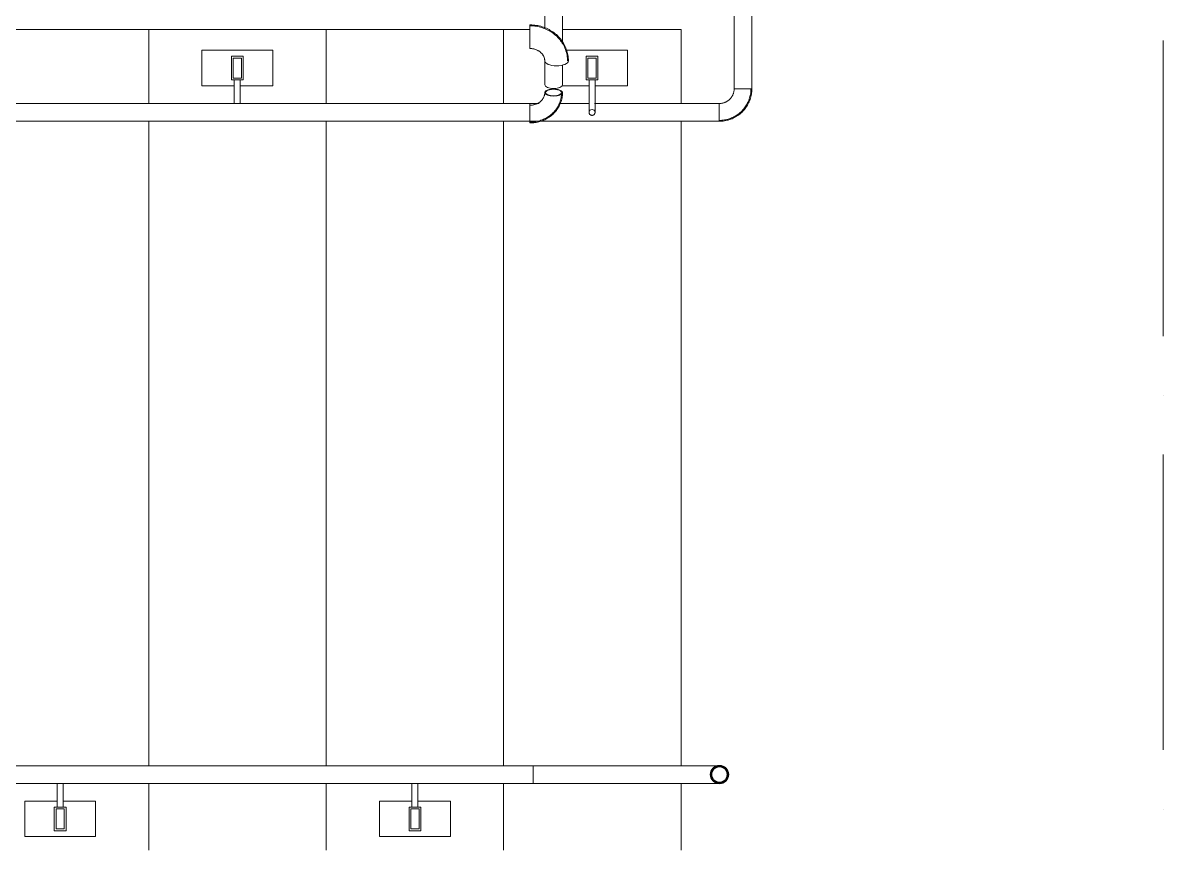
# Model space of a CAD drawing. Header units: millimetres. Extents: x -213536 to 1564669, y -45299 to 942238.
# Drawn here: x -193146 to -191217, y 121695 to 123094 of the extents above; entities that cross this region are included whole.
import ezdxf

# ---------------------------------------------------------------- set-up
doc = ezdxf.new("R2010")
doc.units = ezdxf.units.MM
doc.linetypes.add('50_200_ШТРИХ_1Т_ш5_п1_п1_', pattern=[700, 500, -100, 0, -100])
for name, color, linetype, lineweight in [('0-1', 7, 'Continuous', 5), ('0-2', 7, 'Continuous', 9), ('Контуры', 7, 'Continuous', 9), ('Линии подступенков', 7, 'Continuous', 9), ('Линии свеса', 7, 'Continuous', 9), ('Ограждение', 7, 'Continuous', 9), ('Ограждение-3', 7, 'Continuous', 35), ('Оси-2', 7, '50_200_ШТРИХ_1Т_ш5_п1_п1_', 9)]:
    doc.layers.add(name, color=color, linetype=linetype, lineweight=lineweight)
doc.layers.add('Ограждение-2', color=9, linetype='Continuous', lineweight=9, true_color=0x808080)
doc.layers.get('0-2').off()

# ---------------------------------------------------------------- blocks, each defined once
blk = doc.blocks.new('О_Кронштейн_Форма Г_Круг_ГОСТ 25903 - О_Кронштейн_Форма Г_Круг_ГОСТ 2590-2006 2-35155320-АИ2_02_План отделки стен 2-го этажа _Часть 2_')
at = {"layer": 'Ограждение'}
for p, q in [((17829.1, 15015), (17829.1, 14985)), ((17839.1, 14985), (17839.1, 15015))]:
    blk.add_line(p, q, dxfattribs=at)
at = {"layer": 'Ограждение', "flags": 128}
for points in [[(17829.1, 14975), (17829.1, 14975.9), (17829.1, 14976.9), (17829.1, 14977.8), (17829.1, 14978.8), (17829.1, 14979.8), (17829.1, 14980.8), (17829.1, 14981.7), (17829.1, 14982.7), (17829.1, 14983.7), (17829.1, 14984.7), (17829.1, 14985)], [(17839.1, 14985), (17839.1, 14984), (17839.1, 14983), (17839.1, 14982), (17839.1, 14981), (17839.1, 14980), (17839.1, 14979.1), (17839.1, 14978.1), (17839.1, 14977.1), (17839.1, 14976.2), (17839.1, 14975.3)]]:
    blk.add_lwpolyline(points, dxfattribs=at)
blk = doc.blocks.new('О_Балясина_Труба_ГОСТ 86452 - О_Балясина_Трубa_ГОСТ 8645-68-35174070-АИ2_02_План отделки стен 2-го этажа _Часть 2_')
at = {"layer": 'Ограждение'}
for p, q in [((40, 10), (0, 10)), ((0, 10), (0, -10)), ((3, 7), (37, 7)), ((3, -7), (3, 7)), ((37, 7), (37, -7)), ((40, -10), (40, 10)), ((0, -10), (40, -10)), ((37, -7), (3, -7))]:
    blk.add_line(p, q, dxfattribs=at)
blk = doc.blocks.new('О_Полоса_Трапеция прямоугольная_Прокат_ГОСТ 1032 - Крепежная пластина-34861005-АИ2_02_План отделки стен 2-го этажа _Часть 2_')
at = {"layer": 'Ограждение'}
for p, q in [((0, 30), (0, -30)), ((0, 30), (120, 30)), ((120, -30), (120, 30)), ((0, -30), (55.2, -30)), ((64.7, -30), (120, -30))]:
    blk.add_line(p, q, dxfattribs=at)
blk = doc.blocks.new('О_Полоса_Трапеция прямоугольная_Прокат_ГОСТ 1032 - Крепежная пластина-V267-АИ2_02_План отделки стен 2-го этажа _Часть 2_')
at = {"layer": 'Ограждение'}
for p, q in [((0, 30), (0, -30)), ((0, 30), (103.4, 30)), ((0, -30), (54.5, -30)), ((64.7, -30), (110.7, -30))]:
    blk.add_line(p, q, dxfattribs=at)
blk = doc.blocks.new('О_Кронштейн_Форма Г_Круг_ГОСТ 25903 - О_Кронштейн_Форма Г_Круг_ГОСТ 2590-2006 2-V268-АИ2_02_План отделки стен 2-го этажа _Часть 2_')
at = {"layer": 'Ограждение'}
for p, q in [((18429.1, 15015), (18429.1, 14985)), ((18439.1, 14985), (18439.1, 15015))]:
    blk.add_line(p, q, dxfattribs=at)
at = {"layer": 'Ограждение', "flags": 128}
for points in [[(18429.1, 14960), (18429.1, 14960), (18429.1, 14960.1), (18429.1, 14960.2), (18429.1, 14960.3), (18429.1, 14960.5), (18429.1, 14960.7), (18429.1, 14961), (18429.1, 14961.3), (18429.1, 14961.6), (18429.1, 14962), (18429.1, 14962.4), (18429.1, 14962.8), (18429.1, 14963.3), (18429.1, 14963.8), (18429.1, 14964.4), (18429.1, 14964.9), (18429.1, 14965.6), (18429.1, 14966.2), (18429.1, 14966.9), (18429.1, 14967.6), (18429.1, 14968.3), (18429.1, 14969.1), (18429.1, 14969.9), (18429.1, 14970.7), (18429.1, 14971.5), (18429.1, 14972.3), (18429.1, 14973.2), (18429.1, 14974.1), (18429.1, 14975), (18429.1, 14975.9), (18429.1, 14976.9), (18429.1, 14977.8), (18429.1, 14978.8), (18429.1, 14979.8), (18429.1, 14980.8), (18429.1, 14981.7), (18429.1, 14982.7), (18429.1, 14983.7), (18429.1, 14984.7), (18429.1, 14985)], [(18439.1, 14985), (18439.1, 14984), (18439.1, 14983), (18439.1, 14982), (18439.1, 14981), (18439.1, 14980), (18439.1, 14979.1), (18439.1, 14978.1), (18439.1, 14977.1), (18439.1, 14976.2), (18439.1, 14975.3), (18439.1, 14974.4), (18439.1, 14973.5), (18439.1, 14972.6), (18439.1, 14971.7), (18439.1, 14970.9), (18439.1, 14970.1), (18439.1, 14969.3), (18439.1, 14968.5), (18439.1, 14967.8), (18439.1, 14967.1), (18439.1, 14966.4), (18439.1, 14965.7), (18439.1, 14965.1), (18439.1, 14964.5), (18439.1, 14964), (18439.1, 14963.4), (18439.1, 14963), (18439.1, 14962.5), (18439.1, 14962.1), (18439.1, 14961.7), (18439.1, 14961.4), (18439.1, 14961), (18439.1, 14960.8), (18439.1, 14960.6), (18439.1, 14960.4), (18439.1, 14960.2), (18439.1, 14960.1), (18439.1, 14960), (18439.1, 14960)], [(18434.1, 14955), (18433.9, 14955), (18433.7, 14955), (18433.5, 14955), (18433.3, 14955.1), (18433.1, 14955.1), (18432.9, 14955.1), (18432.7, 14955.2), (18432.5, 14955.3), (18432.4, 14955.3), (18432.2, 14955.4), (18432, 14955.5), (18431.8, 14955.6), (18431.6, 14955.7), (18431.5, 14955.8), (18431.3, 14955.9), (18431.1, 14956), (18431, 14956.1), (18430.8, 14956.2), (18430.7, 14956.4), (18430.5, 14956.5), (18430.4, 14956.7), (18430.3, 14956.8), (18430.1, 14957), (18430, 14957.1), (18429.9, 14957.3), (18429.8, 14957.5), (18429.7, 14957.6), (18429.6, 14957.8), (18429.5, 14958), (18429.5, 14958.2), (18429.4, 14958.4), (18429.3, 14958.6), (18429.3, 14958.8), (18429.2, 14959), (18429.2, 14959.2), (18429.2, 14959.3), (18429.1, 14959.5), (18429.1, 14959.7), (18429.1, 14959.9), (18429.1, 14960)], [(18439.1, 14960), (18439.1, 14959.8), (18439.1, 14959.6), (18439.1, 14959.4), (18439, 14959.2), (18439, 14959), (18439, 14958.8), (18438.9, 14958.6), (18438.9, 14958.4), (18438.8, 14958.2), (18438.7, 14958.1), (18438.6, 14957.9), (18438.5, 14957.7), (18438.5, 14957.5), (18438.3, 14957.3), (18438.2, 14957.2), (18438.1, 14957), (18438, 14956.9), (18437.9, 14956.7), (18437.7, 14956.6), (18437.6, 14956.4), (18437.5, 14956.3), (18437.3, 14956.1), (18437.1, 14956), (18437, 14955.9), (18436.8, 14955.8), (18436.6, 14955.7), (18436.5, 14955.6), (18436.3, 14955.5), (18436.1, 14955.4), (18435.9, 14955.3), (18435.7, 14955.3), (18435.5, 14955.2), (18435.4, 14955.2), (18435.2, 14955.1), (18435, 14955.1), (18434.8, 14955), (18434.6, 14955), (18434.4, 14955), (18434.2, 14955), (18434.1, 14955)]]:
    blk.add_lwpolyline(points, dxfattribs=at)
at = {"layer": 'Ограждение'}
for start, end in [(90, 270), (270, 90)]:
    blk.add_arc((18434.1, 14960), 5, start, end, dxfattribs=at)
blk = doc.blocks.new('О_Элемент поручня_с загибами_Труба_ГОСТ 87321 - О_Элемент поручня_с загибами_Труба_ГОСТ 8732-78 2-35172045-АИ2_02_План отделки стен 2-го этажа _Часть 2_')
at = {"layer": 'Ограждение'}
for p, q in [((45, 30), (-1245, 30)), ((-1245, 30), (-1245, 0)), ((45, 0), (45, 30)), ((-1245, 0), (45, 0))]:
    blk.add_line(p, q, dxfattribs=at)
blk = doc.blocks.new('О_Элемент поручня_Маршевый_Труба_ГОСТ 87323 - О_Элемент поручня_Труба_ГОСТ 8732-78-35150379-АИ2_02_План отделки стен 2-го этажа _Часть 2_')
at = {"layer": 'Ограждение'}
for p, q in [((-6.2, 0), (-39.4, 0)), ((-48.7, -30), (-6.2, -30))]:
    blk.add_line(p, q, dxfattribs=at)
for start_param, end_param in [(4.712389, 6.283185), (3.141593, 4.712389)]:
    blk.add_ellipse((-6.2, -15), major_axis=(0, 15), ratio=0.414693, start_param=start_param, end_param=end_param, dxfattribs=at)
blk = doc.blocks.new('О_Элемент поручня_Загиб_Труба_ГОСТ 8732-78 - О_Элемент поручня_Загиб_Труба_ГОСТ 8732-78-35149584-АИ2_02_План отделки стен 2-го этажа _Часть 2_')
at = {"layer": 'Ограждение'}
for p, q in [((18329.1, 15106.2), (18329.1, 15108)), ((18329.1, 15079.7), (18329.1, 15106.2)), ((18329.1, 15075.3), (18329.1, 15079.7)), ((18329.1, 15071.8), (18329.1, 15075.3)), ((18329.1, 15069.3), (18329.1, 15071.8)), ((18329.1, 15068.1), (18329.1, 15069.3))]:
    blk.add_line(p, q, dxfattribs=at)
at = {"layer": 'Ограждение', "flags": 128}
for points in [[(18394.1, 15047.1), (18394.1, 15049.6), (18393.9, 15052.1), (18393.6, 15054.6), (18393.2, 15057.1), (18392.7, 15059.6), (18392.1, 15062), (18391.4, 15064.4), (18390.6, 15066.8), (18389.7, 15069.2), (18388.7, 15071.5), (18387.6, 15073.7), (18386.4, 15075.9), (18385.1, 15078.1), (18383.7, 15080.2), (18382.2, 15082.2), (18380.7, 15084.2), (18379.1, 15086.1), (18377.3, 15088), (18375.6, 15089.8), (18373.7, 15091.5), (18371.8, 15093.1), (18369.8, 15094.6), (18367.8, 15096.1), (18365.7, 15097.5), (18363.5, 15098.8), (18361.3, 15100), (18359.1, 15101.2), (18356.8, 15102.3), (18354.5, 15103.2), (18352.1, 15104.1), (18349.7, 15104.9), (18347.3, 15105.6), (18344.8, 15106.2), (18342.4, 15106.8), (18339.9, 15107.2), (18337.4, 15107.6), (18334.8, 15107.8), (18332.3, 15108), (18329.8, 15108), (18329.1, 15108)], [(18392.6, 15047.1), (18392.6, 15049.5), (18392.4, 15052), (18392.1, 15054.4), (18391.8, 15056.8), (18391.3, 15059.3), (18390.7, 15061.6), (18390, 15064), (18389.2, 15066.3), (18388.3, 15068.6), (18387.3, 15070.8), (18386.3, 15073), (18385.1, 15075.2), (18383.8, 15077.3), (18382.5, 15079.3), (18381, 15081.3), (18379.5, 15083.3), (18377.9, 15085.1), (18376.3, 15086.9), (18374.5, 15088.7), (18372.7, 15090.3), (18370.8, 15091.9), (18368.9, 15093.4), (18366.9, 15094.9), (18364.9, 15096.2), (18362.8, 15097.5), (18360.6, 15098.7), (18358.4, 15099.8), (18356.2, 15100.9), (18353.9, 15101.8), (18351.6, 15102.7), (18349.2, 15103.5), (18346.9, 15104.2), (18344.5, 15104.8), (18342.1, 15105.3), (18339.6, 15105.7), (18337.2, 15106.1), (18334.7, 15106.3), (18332.3, 15106.5), (18329.8, 15106.5), (18329.1, 15106.5)], [(18329.1, 15068), (18330.2, 15068), (18331.3, 15068), (18332.3, 15067.9), (18333.4, 15067.7), (18334.4, 15067.6), (18335.5, 15067.3), (18336.5, 15067.1), (18337.5, 15066.8), (18338.5, 15066.5), (18339.5, 15066.1), (18340.4, 15065.8), (18341.3, 15065.3), (18342.2, 15064.9), (18343.1, 15064.4), (18344, 15063.9), (18344.8, 15063.4), (18345.6, 15062.8), (18346.3, 15062.2), (18347, 15061.6), (18347.7, 15061), (18348.4, 15060.4), (18349, 15059.7), (18349.6, 15059.1), (18350.1, 15058.4), (18350.6, 15057.7), (18351.1, 15057), (18351.6, 15056.3), (18352, 15055.5), (18352.3, 15054.8), (18352.7, 15054.1), (18353, 15053.3), (18353.2, 15052.6), (18353.5, 15051.8), (18353.6, 15051.1), (18353.8, 15050.3), (18353.9, 15049.6), (18354, 15048.8), (18354.1, 15048.1), (18354.1, 15047.3), (18354.1, 15047.1)]]:
    blk.add_lwpolyline(points, dxfattribs=at)
at = {"layer": 'Ограждение'}
blk.add_ellipse((18374.1, 15047.1), major_axis=(20, 0), ratio=0.414693, start_param=3.141593, end_param=6.283185, dxfattribs=at)
blk = doc.blocks.new('О_Элемент поручня_Загиб_Труба_ГОСТ 8732-78 - О_Элемент поручня_Загиб_Труба_ГОСТ 8732-78-V270-АИ2_02_План отделки стен 2-го этажа _Часть 2_')
at = {"layer": 'Ограждение'}
blk.add_line((18329.1, 14942.2), (18329.1, 14944.9), dxfattribs=at)
at = {"layer": 'Ограждение', "flags": 128}
for points in [[(18354.1, 14993.5), (18354.1, 14992.7), (18354, 14991.9), (18354, 14991.1), (18353.8, 14990.3), (18353.7, 14989.5), (18353.5, 14988.7), (18353.3, 14987.9), (18353, 14987.2), (18352.7, 14986.4), (18352.4, 14985.6), (18352, 14984.9), (18351.6, 14984.1), (18351.1, 14983.4), (18350.7, 14982.7), (18350.1, 14981.9), (18349.6, 14981.2), (18349, 14980.6), (18348.4, 14979.9), (18347.7, 14979.2), (18347, 14978.6), (18346.3, 14978), (18345.6, 14977.4), (18344.8, 14976.9), (18344, 14976.3), (18343.2, 14975.8), (18342.3, 14975.3), (18341.4, 14974.9), (18340.5, 14974.4), (18339.6, 14974.1), (18338.6, 14973.7), (18337.6, 14973.4), (18336.6, 14973.1), (18335.6, 14972.8), (18334.6, 14972.6), (18333.6, 14972.4), (18332.5, 14972.3), (18331.5, 14972.2), (18330.5, 14972.1), (18329.4, 14972.1), (18329.1, 14972.1)], [(18329.1, 14942.1), (18331.3, 14942.1), (18333.4, 14942.2), (18335.5, 14942.4), (18337.7, 14942.7), (18339.8, 14943.1), (18341.9, 14943.5), (18344, 14944), (18346, 14944.6), (18348.1, 14945.2), (18350.1, 14946), (18352.1, 14946.8), (18354, 14947.6), (18355.9, 14948.6), (18357.8, 14949.6), (18359.6, 14950.7), (18361.4, 14951.9), (18363.2, 14953.1), (18364.8, 14954.4), (18366.5, 14955.8), (18368.1, 14957.2), (18369.6, 14958.7), (18371, 14960.2), (18372.4, 14961.8), (18373.8, 14963.5), (18375, 14965.2), (18376.2, 14966.9), (18377.3, 14968.7), (18378.4, 14970.6), (18379.3, 14972.5), (18380.2, 14974.4), (18381, 14976.4), (18381.7, 14978.4), (18382.3, 14980.4), (18382.8, 14982.4), (18383.3, 14984.5), (18383.6, 14986.6), (18383.9, 14988.7), (18384, 14990.8), (18384.1, 14992.9), (18384.1, 14993.5)], [(18329.1, 14943.6), (18331.2, 14943.6), (18333.3, 14943.7), (18335.4, 14943.9), (18337.4, 14944.2), (18339.5, 14944.5), (18341.6, 14944.9), (18343.6, 14945.4), (18345.6, 14946), (18347.6, 14946.6), (18349.5, 14947.4), (18351.5, 14948.1), (18353.4, 14949), (18355.2, 14949.9), (18357, 14950.9), (18358.8, 14952), (18360.6, 14953.1), (18362.3, 14954.3), (18363.9, 14955.6), (18365.5, 14956.9), (18367, 14958.3), (18368.5, 14959.7), (18369.9, 14961.2), (18371.3, 14962.8), (18372.6, 14964.4), (18373.8, 14966), (18375, 14967.7), (18376, 14969.5), (18377, 14971.3), (18378, 14973.1), (18378.8, 14975), (18379.6, 14976.9), (18380.3, 14978.8), (18380.9, 14980.8), (18381.4, 14982.8), (18381.8, 14984.8), (18382.1, 14986.8), (18382.4, 14988.8), (18382.5, 14990.9), (18382.6, 14992.9), (18382.6, 14993.5)]]:
    blk.add_lwpolyline(points, dxfattribs=at)
at = {"layer": 'Ограждение'}
for major_axis, start_param, end_param in [((15, 0), 0, 3.141593), ((15, 0), 3.141593, 6.283185), ((13.5, 0), 0, 3.141593), ((13.5, 0), 3.141593, 6.283185)]:
    blk.add_ellipse((18369.1, 14993.5), major_axis=major_axis, ratio=0.414693, start_param=start_param, end_param=end_param, dxfattribs=at)
blk = doc.blocks.new('О_Элемент поручня_Площадочный_Двухуровневый_ГОСТ 87322 - О_Элемент поручня_Площадочный_Двухуровневый_ГОСТ 8732-78-35172055-АИ2_02_План отделки стен 2-го этажа _Часть 2_')
at = {"layer": 'Ограждение-2'}
h = blk.add_hatch(color=256, dxfattribs=at)
h.paths.add_polyline_path([(210, -25), (214.4, -35.6), (225, -40), (235.6, -35.6), (240, -25), (235.6, -14.4), (225, -10), (214.4, -14.4)], flags=0)
h.paths.add_polyline_path([(211.5, -25), (215.5, -15.5), (225, -11.5), (234.5, -15.5), (238.5, -25), (234.5, -34.5), (225, -38.5), (215.5, -34.5)], flags=0)
at = {"layer": 'Ограждение'}
for p, q in [((170, -10), (73, -10)), ((48.9, -40), (170, -40))]:
    blk.add_line(p, q, dxfattribs=at)
at = {"layer": 'Ограждение', "flags": 128}
for points in [[(170, -10), (172.2, -10), (174.4, -10), (176.6, -10), (178.8, -10), (180.9, -10), (183.1, -10), (185.2, -10), (187.3, -10), (189.4, -10), (191.4, -10), (193.4, -10), (195.4, -10), (197.3, -10), (199.2, -10), (201.1, -10), (202.8, -10), (204.6, -10), (206.3, -10), (207.9, -10), (209.5, -10), (211, -10), (212.4, -10), (213.8, -10), (215.1, -10), (216.3, -10), (217.4, -10), (218.5, -10), (219.5, -10), (220.4, -10), (221.3, -10), (222, -10), (222.7, -10), (223.3, -10), (223.8, -10), (224.2, -10), (224.5, -10), (224.8, -10), (224.9, -10), (225, -10)], [(224.5, -11.5), (223.9, -11.5), (223.4, -11.6), (222.8, -11.7), (222.3, -11.8), (221.8, -11.9), (221.3, -12), (220.8, -12.2), (220.2, -12.4)], [(225.6, -10), (226.2, -10), (226.8, -10.1), (227.4, -10.2), (228, -10.3), (228.6, -10.4), (229.1, -10.6), (229.7, -10.8), (230.3, -11), (230.8, -11.2), (231.4, -11.4), (231.9, -11.7), (232.5, -12), (233, -12.3), (233.5, -12.6), (234, -13), (234.4, -13.3), (234.9, -13.7), (235.3, -14.1)], [(235.8, -14.5), (236.2, -15), (236.6, -15.4), (236.9, -15.9), (237.3, -16.4), (237.6, -16.9), (237.9, -17.4), (238.2, -17.9), (238.5, -18.5), (238.8, -19), (239, -19.6), (239.2, -20.1), (239.4, -20.7), (239.5, -21.3), (239.7, -21.9), (239.8, -22.5), (239.9, -23), (239.9, -23.6), (240, -24.2), (240, -24.8)], [(220.1, -37.6), (220.6, -37.8), (221.1, -37.9), (221.6, -38.1), (222.2, -38.2), (222.7, -38.3), (223.2, -38.4), (223.8, -38.4), (224.3, -38.5), (224.9, -38.5)], [(235.5, -35.8), (235, -36.2), (234.6, -36.6), (234.1, -36.9), (233.6, -37.3), (233.1, -37.6), (232.6, -37.9), (232.1, -38.2), (231.5, -38.5), (231, -38.8), (230.4, -39), (229.9, -39.2), (229.3, -39.4), (228.7, -39.5), (228.1, -39.7), (227.5, -39.8), (227, -39.9), (226.4, -39.9), (225.8, -40), (225.2, -40)], [(240, -25.6), (240, -26.2), (239.9, -26.8), (239.8, -27.4), (239.7, -28), (239.6, -28.6), (239.4, -29.1), (239.2, -29.7), (239, -30.3), (238.8, -30.8), (238.6, -31.4), (238.3, -31.9), (238, -32.5), (237.7, -33), (237.4, -33.5), (237, -34), (236.7, -34.4), (236.3, -34.9), (235.9, -35.3)], [(225, -40), (224.8, -40), (224.6, -40), (224.3, -40), (223.9, -40), (223.4, -40), (222.9, -40), (222.2, -40), (221.5, -40), (220.7, -40), (219.8, -40), (218.8, -40), (217.7, -40), (216.6, -40), (215.4, -40), (214.1, -40), (212.8, -40), (211.3, -40), (209.9, -40), (208.3, -40), (206.7, -40), (205, -40), (203.3, -40), (201.5, -40), (199.7, -40), (197.8, -40), (195.9, -40), (194, -40), (192, -40), (189.9, -40), (187.9, -40), (185.8, -40), (183.6, -40), (181.5, -40), (179.3, -40), (177.2, -40), (175, -40), (172.8, -40), (170.6, -40), (170, -40)]]:
    blk.add_lwpolyline(points, dxfattribs=at)
at = {"layer": 'Ограждение-3'}
for radius, start, end in [(15, 0, 180), (13.5, 360, 180), (15, 180, 0), (13.5, 180, 360)]:
    blk.add_arc((225, -25), radius, start, end, dxfattribs=at)
blk = doc.blocks.new('О_Полоса_Трапеция прямоугольная_Прокат_ГОСТ 103-2006 - Крепежная пластина-35145406-АИ2_02_План отделки стен 2-го этажа _Часть 2_')
at = {"layer": 'Ограждение'}
for p, q in [((0, 30), (0, -30)), ((55.2, 30), (0, 30)), ((120, 30), (64.7, 30)), ((120, -30), (120, 30)), ((120, -30), (0, -30))]:
    blk.add_line(p, q, dxfattribs=at)
blk = doc.blocks.new('О_Балясина_Труба_ГОСТ 8645-68 - О_Балясина_Труба_ГОСТ 8645-68-35154978-АИ2_02_План отделки стен 2-го этажа _Часть 2_')
at = {"layer": 'Ограждение'}
for p, q in [((40, 10), (0, 10)), ((0, 10), (0, -10)), ((3, -7), (3, 7)), ((3, 7), (37, 7)), ((37, 7), (37, -7)), ((40, -10), (40, 10)), ((0, -10), (40, -10)), ((37, -7), (3, -7))]:
    blk.add_line(p, q, dxfattribs=at)
blk = doc.blocks.new('О_Кронштейн_Форма Г_Круг_ГОСТ 2590-2006 - О_Кронштейн_Форма Г_Круг_ГОСТ 2590-2006-35153760-АИ2_02_План отделки стен 2-го этажа _Часть 2_')
at = {"layer": 'Ограждение'}
for p, q in [((17529.6, 13815), (17529.6, 13785)), ((17539.6, 13785), (17539.6, 13815))]:
    blk.add_line(p, q, dxfattribs=at)
at = {"layer": 'Ограждение', "flags": 128}
for points in [[(17529.6, 13815), (17529.6, 13816), (17529.6, 13817), (17529.6, 13818), (17529.6, 13819), (17529.6, 13820), (17529.6, 13820.9), (17529.6, 13821.9), (17529.6, 13822.9), (17529.6, 13823.8), (17529.6, 13824.7)], [(17539.6, 13825), (17539.6, 13824.1), (17539.6, 13823.1), (17539.6, 13822.2), (17539.6, 13821.2), (17539.6, 13820.2), (17539.6, 13819.2), (17539.6, 13818.3), (17539.6, 13817.3), (17539.6, 13816.3), (17539.6, 13815.3), (17539.6, 13815)]]:
    blk.add_lwpolyline(points, dxfattribs=at)
blk = doc.blocks.new('О_Элемент поручня_с загибами_Труба_ГОСТ 8732-78 - О_Элемент поручня_с загибами_Труба_ГОСТ 8732-78-35154241-АИ2_02_План отделки стен 2-го этажа _Часть 2_')
at = {"layer": 'Ограждение'}
for p, q in [((-1250, -30), (-1250, 0)), ((-1250, 0), (50, 0)), ((50, 0), (50, -30)), ((50, -30), (-1250, -30))]:
    blk.add_line(p, q, dxfattribs=at)
blk = doc.blocks.new('О_Элемент поручня_Площадочный_Двухуровневый_ГОСТ 8732-78 - О_Элемент поручня_Площадочный_Двухуровневый_ГОСТ 8732-78-35154251-АИ2_02_План отделки стен 2-го этажа _Часть 2_')
at = {"layer": 'Ограждение-2'}
h = blk.add_hatch(color=256, dxfattribs=at)
h.paths.add_polyline_path([(315, -40), (325.6, -35.6), (330, -25), (325.6, -14.4), (315, -10), (304.4, -14.4), (300, -25), (304.4, -35.6)], flags=0)
h.paths.add_polyline_path([(315, -38.5), (305.5, -34.5), (301.5, -25), (305.5, -15.5), (315, -11.5), (324.5, -15.5), (328.5, -25), (324.5, -34.5)], flags=0)
at = {"layer": 'Ограждение'}
for p, q in [((260, -10), (0, -10)), ((0, -40), (260, -40))]:
    blk.add_line(p, q, dxfattribs=at)
at = {"layer": 'Ограждение', "flags": 128}
for points in [[(260, -10), (262.2, -10), (264.4, -10), (266.6, -10), (268.8, -10), (270.9, -10), (273.1, -10), (275.2, -10), (277.3, -10), (279.4, -10), (281.4, -10), (283.4, -10), (285.4, -10), (287.3, -10), (289.2, -10), (291.1, -10), (292.8, -10), (294.6, -10), (296.3, -10), (297.9, -10), (299.5, -10), (301, -10), (302.4, -10), (303.8, -10), (305.1, -10), (306.3, -10), (307.4, -10), (308.5, -10), (309.5, -10), (310.4, -10), (311.3, -10), (312, -10), (312.7, -10), (313.3, -10), (313.8, -10), (314.2, -10), (314.5, -10), (314.8, -10), (314.9, -10), (315, -10)], [(314.5, -11.5), (313.9, -11.5), (313.4, -11.6), (312.8, -11.7), (312.3, -11.8), (311.8, -11.9), (311.3, -12), (310.8, -12.2), (310.2, -12.4)], [(315.6, -10), (316.2, -10), (316.8, -10.1), (317.4, -10.2), (318, -10.3), (318.6, -10.4), (319.1, -10.6), (319.7, -10.8), (320.3, -11), (320.8, -11.2), (321.4, -11.4), (321.9, -11.7), (322.5, -12), (323, -12.3), (323.5, -12.6), (324, -13), (324.4, -13.3), (324.9, -13.7), (325.3, -14.1)], [(325.8, -14.5), (326.2, -15), (326.6, -15.4), (326.9, -15.9), (327.3, -16.4), (327.6, -16.9), (327.9, -17.4), (328.2, -17.9), (328.5, -18.5), (328.8, -19), (329, -19.6), (329.2, -20.1), (329.4, -20.7), (329.5, -21.3), (329.7, -21.9), (329.8, -22.5), (329.9, -23), (329.9, -23.6), (330, -24.2), (330, -24.8)], [(310.1, -37.6), (310.6, -37.8), (311.1, -37.9), (311.6, -38.1), (312.2, -38.2), (312.7, -38.3), (313.2, -38.4), (313.8, -38.4), (314.3, -38.5), (314.9, -38.5)], [(325.5, -35.8), (325, -36.2), (324.6, -36.6), (324.1, -36.9), (323.6, -37.3), (323.1, -37.6), (322.6, -37.9), (322.1, -38.2), (321.5, -38.5), (321, -38.8), (320.4, -39), (319.9, -39.2), (319.3, -39.4), (318.7, -39.5), (318.1, -39.7), (317.5, -39.8), (317, -39.9), (316.4, -39.9), (315.8, -40), (315.2, -40)], [(330, -25.6), (330, -26.2), (329.9, -26.8), (329.8, -27.4), (329.7, -28), (329.6, -28.6), (329.4, -29.1), (329.2, -29.7), (329, -30.3), (328.8, -30.8), (328.6, -31.4), (328.3, -31.9), (328, -32.5), (327.7, -33), (327.4, -33.5), (327, -34), (326.7, -34.4), (326.3, -34.9), (325.9, -35.3)], [(315, -40), (314.8, -40), (314.6, -40), (314.3, -40), (313.9, -40), (313.4, -40), (312.9, -40), (312.2, -40), (311.5, -40), (310.7, -40), (309.8, -40), (308.8, -40), (307.7, -40), (306.6, -40), (305.4, -40), (304.1, -40), (302.8, -40), (301.3, -40), (299.9, -40), (298.3, -40), (296.7, -40), (295, -40), (293.3, -40), (291.5, -40), (289.7, -40), (287.8, -40), (285.9, -40), (284, -40), (282, -40), (279.9, -40), (277.9, -40), (275.8, -40), (273.6, -40), (271.5, -40), (269.3, -40), (267.2, -40), (265, -40), (262.8, -40), (260.6, -40), (260, -40)]]:
    blk.add_lwpolyline(points, dxfattribs=at)
at = {"layer": 'Ограждение-3'}
for radius, start, end in [(15, 0, 180), (13.5, 360, 180), (15, 180, 0), (13.5, 180, 360)]:
    blk.add_arc((315, -25), radius, start, end, dxfattribs=at)
blk = doc.blocks.new('О_Элемент поручня_Маршевый_Труба_ГОСТ 8732-78 - О_Элемент поручня_Маршевый_Труба_ГОСТ 8732-78-35173773-АИ2_02_План отделки стен 2-го этажа _Часть 2_')
at = {"layer": 'Ограждение'}
for p, q in [((-304.9, 30), (-320.2, 30)), ((-219.3, 30), (-269.8, 30)), ((0, 30), (-211.1, 30)), ((0, 30), (0, 15)), ((-320.2, 0), (0, 0)), ((0, 15), (0, 0))]:
    blk.add_line(p, q, dxfattribs=at)
blk = doc.blocks.new('О_Элемент поручня_Загиб_Труба_ГОСТ 87322 - О_Элемент поручня_Загиб_Труба_ГОСТ 8732-78-V271-АИ2_02_План отделки стен 2-го этажа _Часть 2_')
at = {"layer": 'Ограждение'}
blk.add_line((18649.3, 14945), (18649.3, 14975), dxfattribs=at)
at = {"layer": 'Ограждение', "flags": 128}
for points in [[(18649.3, 14945), (18651.5, 14945), (18653.7, 14945.2), (18655.9, 14945.4), (18658.1, 14945.7), (18660.3, 14946.1), (18662.4, 14946.6), (18664.5, 14947.1), (18666.6, 14947.8), (18668.7, 14948.5), (18670.8, 14949.3), (18672.8, 14950.2), (18674.7, 14951.2), (18676.7, 14952.3), (18678.5, 14953.4), (18680.4, 14954.6), (18682.2, 14955.9), (18683.9, 14957.2), (18685.6, 14958.7), (18687.2, 14960.1), (18688.8, 14961.7), (18690.3, 14963.3), (18691.7, 14965), (18693.1, 14966.7), (18694.4, 14968.5), (18695.6, 14970.3), (18696.8, 14972.2), (18697.8, 14974.1), (18698.8, 14976), (18699.8, 14978), (18700.6, 14980.1), (18701.4, 14982.1), (18702, 14984.2), (18702.6, 14986.4), (18703.1, 14988.5), (18703.5, 14990.7), (18703.9, 14992.8), (18704.1, 14995), (18704.3, 14997.2), (18704.3, 14999.4), (18704.3, 15000)], [(18674.3, 15000), (18674.3, 14999), (18674.3, 14998), (18674.2, 14997), (18674, 14996), (18673.8, 14995), (18673.6, 14994.1), (18673.4, 14993.1), (18673.1, 14992.1), (18672.7, 14991.2), (18672.4, 14990.3), (18672, 14989.4), (18671.5, 14988.5), (18671, 14987.6), (18670.5, 14986.7), (18670, 14985.9), (18669.4, 14985.1), (18668.8, 14984.3), (18668.1, 14983.5), (18667.5, 14982.8), (18666.8, 14982.1), (18666, 14981.4), (18665.3, 14980.7), (18664.5, 14980.1), (18663.7, 14979.5), (18662.8, 14979), (18662, 14978.4), (18661.1, 14978), (18660.2, 14977.5), (18659.3, 14977.1), (18658.4, 14976.7), (18657.5, 14976.4), (18656.5, 14976), (18655.5, 14975.8), (18654.6, 14975.6), (18653.6, 14975.4), (18652.6, 14975.2), (18651.6, 14975.1), (18650.6, 14975), (18649.6, 14975), (18649.3, 14975)], [(18649.3, 14946.5), (18651.5, 14946.5), (18653.6, 14946.7), (18655.7, 14946.9), (18657.9, 14947.2), (18660, 14947.6), (18662.1, 14948), (18664.1, 14948.6), (18666.2, 14949.2), (18668.2, 14949.9), (18670.2, 14950.7), (18672.1, 14951.6), (18674, 14952.5), (18675.9, 14953.6), (18677.8, 14954.7), (18679.5, 14955.8), (18681.3, 14957.1), (18683, 14958.4), (18684.6, 14959.8), (18686.2, 14961.2), (18687.7, 14962.7), (18689.2, 14964.3), (18690.6, 14965.9), (18691.9, 14967.6), (18693.2, 14969.3), (18694.4, 14971.1), (18695.5, 14972.9), (18696.5, 14974.8), (18697.5, 14976.7), (18698.4, 14978.6), (18699.2, 14980.6), (18699.9, 14982.6), (18700.6, 14984.7), (18701.2, 14986.7), (18701.7, 14988.8), (18702.1, 14990.9), (18702.4, 14993), (18702.6, 14995.1), (18702.8, 14997.3), (18702.8, 14999.4), (18702.8, 15000)]]:
    blk.add_lwpolyline(points, dxfattribs=at)
blk = doc.blocks.new('О_Элемент поручня_Площадочный_Двухуровневый_ГОСТ 87322 - О_Элемент поручня_Площадочный_Двухуровневый_ГОСТ 8732-78-V272-АИ2_02_План отделки стен 2-го этажа _Часть 2_')
at = {"layer": 'Ограждение'}
for p, q in [((180, -10), (0, -10)), ((0, -25), (0, -10)), ((0, -40), (0, -25)), ((0, -40), (180, -40))]:
    blk.add_line(p, q, dxfattribs=at)
at = {"layer": 'Ограждение', "flags": 128}
for points in [[(180, -10), (182.2, -10), (184.4, -10), (186.6, -10), (188.8, -10), (190.9, -10), (193.1, -10), (195.2, -10), (197.3, -10), (199.4, -10), (201.4, -10), (203.4, -10), (205.4, -10), (207.3, -10), (209.2, -10), (211.1, -10), (212.8, -10), (214.6, -10), (216.3, -10), (217.9, -10), (219.5, -10)], [(235, -10), (235, -10), (234.8, -10), (234.6, -10), (234.3, -10), (233.9, -10), (233.4, -10), (232.9, -10), (232.2, -10), (231.5, -10), (230.7, -10), (229.8, -10), (228.8, -10), (227.7, -10), (226.6, -10), (225.4, -10), (224.1, -10), (222.8, -10), (221.3, -10), (219.9, -10), (218.3, -10), (216.7, -10), (215, -10), (213.3, -10), (211.5, -10), (209.7, -10), (207.8, -10), (205.9, -10), (204, -10), (202, -10), (199.9, -10), (197.9, -10), (195.8, -10), (193.6, -10), (191.5, -10), (189.3, -10), (187.2, -10), (185, -10), (182.8, -10), (180.6, -10), (180, -10)], [(219.8, -10), (221, -10), (222.4, -10), (223.8, -10), (225.1, -10), (226.3, -10), (227.4, -10), (228.5, -10), (229.5, -10), (230.4, -10), (231.3, -10), (232, -10), (232.7, -10), (233.3, -10), (233.8, -10), (234.2, -10), (234.5, -10), (234.8, -10), (234.9, -10), (235, -10), (235, -10)], [(235, -10), (235.6, -10), (236.2, -10), (236.8, -10.1), (237.4, -10.2), (238, -10.3), (238.6, -10.4), (239.1, -10.6), (239.7, -10.8), (240.3, -11), (240.8, -11.2), (241.4, -11.4), (241.9, -11.7), (242.5, -12)], [(245.8, -14.5), (246.2, -15), (246.6, -15.4), (246.9, -15.9), (247.3, -16.4)], [(242.6, -37.9), (242.1, -38.2), (241.5, -38.5), (241, -38.8), (240.4, -39), (239.9, -39.2), (239.3, -39.4), (238.7, -39.5), (238.1, -39.7), (237.5, -39.8), (237, -39.9), (236.4, -39.9), (235.8, -40), (235.2, -40), (235, -40)], [(247.4, -33.5), (247, -34), (246.7, -34.4), (246.3, -34.9), (245.9, -35.3)], [(180, -40), (182.2, -40), (184.4, -40), (186.6, -40), (188.8, -40), (190.9, -40), (193.1, -40), (195.2, -40), (197.3, -40), (199.4, -40), (201.4, -40), (203.4, -40), (205.4, -40), (207.3, -40), (209.2, -40), (211.1, -40), (212.8, -40), (214.6, -40), (216.3, -40), (217.9, -40), (219.5, -40), (221, -40), (222.4, -40), (223.8, -40), (225.1, -40), (226.3, -40), (227.4, -40), (228.5, -40), (229.5, -40), (230.4, -40), (231.3, -40), (232, -40), (232.7, -40), (233.3, -40), (233.8, -40), (234.2, -40), (234.5, -40), (234.8, -40), (234.9, -40), (235, -40), (235, -40)], [(219.8, -40), (218.3, -40), (216.7, -40), (215, -40), (213.3, -40), (211.5, -40), (209.7, -40), (207.8, -40), (205.9, -40), (204, -40), (202, -40), (199.9, -40), (197.9, -40), (195.8, -40), (193.6, -40), (191.5, -40), (189.3, -40), (187.2, -40), (185, -40), (182.8, -40), (180.6, -40)], [(235, -40), (235, -40), (234.8, -40), (234.6, -40), (234.3, -40), (233.9, -40), (233.4, -40), (232.9, -40), (232.2, -40), (231.5, -40), (230.7, -40), (229.8, -40), (228.8, -40), (227.7, -40), (226.6, -40), (225.4, -40), (224.1, -40), (222.8, -40), (221.3, -40), (219.9, -40)]]:
    blk.add_lwpolyline(points, dxfattribs=at)
blk = doc.blocks.new('0125-Р-ОО-Ш2-АР-о_23_10_2024_rvt-1-АИ2_02_План отделки стен 2-го этажа _Часть 2_')
at = {"layer": 'Контуры'}
for p, q in [((17384.6, 15100), (17684.6, 15100)), ((17684.6, 15100), (17984.6, 15100)), ((17984.6, 15100), (18284.6, 15100)), ((18284.6, 15100), (18329.1, 15100)), ((18383.9, 15100), (18584.6, 15100)), ((18584.6, 15100), (18584.6, 14975)), ((18584.6, 14945.1), (18584.6, 13855)), ((18584.6, 13825), (18584.6, 13712))]:
    blk.add_line(p, q, dxfattribs=at)
at = {"layer": 'Линии подступенков'}
for p, q in [((17684.6, 15100), (17684.6, 14975)), ((17984.6, 15100), (17984.6, 14975)), ((18284.6, 15100), (18284.6, 14975)), ((17684.6, 14945), (17684.6, 13855)), ((17984.6, 14945), (17984.6, 13855)), ((18284.6, 14945), (18284.6, 13855)), ((17684.6, 13825), (17684.6, 13712)), ((17984.6, 13825), (17984.6, 13712)), ((18284.6, 13825), (18284.6, 13712))]:
    blk.add_line(p, q, dxfattribs=at)
at = {"layer": 'Линии свеса'}
for p, q in [((17684.6, 15100), (17684.6, 14975)), ((17984.6, 15100), (17984.6, 14975)), ((18284.6, 15100), (18284.6, 14975)), ((17684.6, 14945), (17684.6, 13855)), ((17984.6, 14945), (17984.6, 13855)), ((18284.6, 14945), (18284.6, 13855)), ((17684.6, 13825), (17684.6, 13712)), ((17984.6, 13825), (17984.6, 13712)), ((18284.6, 13825), (18284.6, 13712))]:
    blk.add_line(p, q, dxfattribs=at)
at = {"layer": '0-2'}
for name, p, rotation in [('О_Элемент поручня_Площадочный_Двухуровневый_ГОСТ 87322 - О_Элемент поручня_Площадочный_Двухуровневый_ГОСТ 8732-78-35172055-АИ2_02_План отделки стен 2-го этажа _Часть 2_', (18344.1, 15030), 90.00000000000007), ('О_Элемент поручня_Площадочный_Двухуровневый_ГОСТ 87322 - О_Элемент поручня_Площадочный_Двухуровневый_ГОСТ 8732-78-V272-АИ2_02_План отделки стен 2-го этажа _Часть 2_', (18664.3, 15000), 90.0000000000002), ('О_Балясина_Труба_ГОСТ 86452 - О_Балясина_Трубa_ГОСТ 8645-68-35174070-АИ2_02_План отделки стен 2-го этажа _Часть 2_', (17834.1, 15015), 89.99999999999953), ('О_Элемент поручня_Маршевый_Труба_ГОСТ 87323 - О_Элемент поручня_Труба_ГОСТ 8732-78-35150379-АИ2_02_План отделки стен 2-го этажа _Часть 2_', (18384.1, 15000.5), 270.0000000000001), ('О_Балясина_Труба_ГОСТ 86452 - О_Балясина_Трубa_ГОСТ 8645-68-35174070-АИ2_02_План отделки стен 2-го этажа _Часть 2_', (18434.1, 15015), 89.99999999999953), ('О_Элемент поручня_с загибами_Труба_ГОСТ 87321 - О_Элемент поручня_с загибами_Труба_ГОСТ 8732-78 2-35172045-АИ2_02_План отделки стен 2-го этажа _Часть 2_', (17084.1, 14975), 180), ('О_Элемент поручня_с загибами_Труба_ГОСТ 8732-78 - О_Элемент поручня_с загибами_Труба_ГОСТ 8732-78-35154241-АИ2_02_План отделки стен 2-го этажа _Часть 2_', (17084.6, 13825), 180), ('О_Балясина_Труба_ГОСТ 8645-68 - О_Балясина_Труба_ГОСТ 8645-68-35154978-АИ2_02_План отделки стен 2-го этажа _Часть 2_', (17534.6, 13785), 269.9999999999998), ('О_Балясина_Труба_ГОСТ 8645-68 - О_Балясина_Труба_ГОСТ 8645-68-35154978-АИ2_02_План отделки стен 2-го этажа _Часть 2_', (18134.6, 13785), 269.9999999999998)]:
    blk.add_blockref(name, p, dxfattribs=dict(at, rotation=rotation))
for name, p in [('О_Элемент поручня_Загиб_Труба_ГОСТ 8732-78 - О_Элемент поручня_Загиб_Труба_ГОСТ 8732-78-35149584-АИ2_02_План отделки стен 2-го этажа _Часть 2_', (0, 0)), ('О_Кронштейн_Форма Г_Круг_ГОСТ 25903 - О_Кронштейн_Форма Г_Круг_ГОСТ 2590-2006 2-35155320-АИ2_02_План отделки стен 2-го этажа _Часть 2_', (0, 0)), ('О_Кронштейн_Форма Г_Круг_ГОСТ 25903 - О_Кронштейн_Форма Г_Круг_ГОСТ 2590-2006 2-V268-АИ2_02_План отделки стен 2-го этажа _Часть 2_', (0, 0)), ('О_Элемент поручня_Загиб_Труба_ГОСТ 8732-78 - О_Элемент поручня_Загиб_Труба_ГОСТ 8732-78-V270-АИ2_02_План отделки стен 2-го этажа _Часть 2_', (0, 0)), ('О_Элемент поручня_Загиб_Труба_ГОСТ 87322 - О_Элемент поручня_Загиб_Труба_ГОСТ 8732-78-V271-АИ2_02_План отделки стен 2-го этажа _Часть 2_', (0, 0)), ('О_Элемент поручня_Маршевый_Труба_ГОСТ 8732-78 - О_Элемент поручня_Маршевый_Труба_ГОСТ 8732-78-35173773-АИ2_02_План отделки стен 2-го этажа _Часть 2_', (18649.3, 14945)), ('О_Элемент поручня_Площадочный_Двухуровневый_ГОСТ 8732-78 - О_Элемент поручня_Площадочный_Двухуровневый_ГОСТ 8732-78-35154251-АИ2_02_План отделки стен 2-го этажа _Часть 2_', (18334.6, 13865)), ('О_Кронштейн_Форма Г_Круг_ГОСТ 2590-2006 - О_Кронштейн_Форма Г_Круг_ГОСТ 2590-2006-35153760-АИ2_02_План отделки стен 2-го этажа _Часть 2_', (0, 0)), ('О_Кронштейн_Форма Г_Круг_ГОСТ 2590-2006 - О_Кронштейн_Форма Г_Круг_ГОСТ 2590-2006-35153760-АИ2_02_План отделки стен 2-го этажа _Часть 2_', (600, 0))]:
    blk.add_blockref(name, p, dxfattribs=at)
at = {"layer": '0-2', "extrusion": (0, 0, -1)}
for name, p in [('О_Полоса_Трапеция прямоугольная_Прокат_ГОСТ 1032 - Крепежная пластина-34861005-АИ2_02_План отделки стен 2-го этажа _Часть 2_', (-17894.1, 15035)), ('О_Полоса_Трапеция прямоугольная_Прокат_ГОСТ 1032 - Крепежная пластина-V267-АИ2_02_План отделки стен 2-го этажа _Часть 2_', (-18494.1, 15035)), ('О_Полоса_Трапеция прямоугольная_Прокат_ГОСТ 103-2006 - Крепежная пластина-35145406-АИ2_02_План отделки стен 2-го этажа _Часть 2_', (-17594.6, 13765)), ('О_Полоса_Трапеция прямоугольная_Прокат_ГОСТ 103-2006 - Крепежная пластина-35145406-АИ2_02_План отделки стен 2-го этажа _Часть 2_', (-18194.6, 13765))]:
    blk.add_blockref(name, p, dxfattribs=at)
blk = doc.blocks.new('Оси1')
at = {"layer": 'Оси-2'}
blk.add_line((225645.6, 210594.5), (225645.6, 264395.4), dxfattribs=at)

msp = doc.modelspace()

# ---------------------------------------------------------------- block references
at = {"color": 2, "lineweight": 30}
msp.add_blockref('Оси1', (-416862.6, -104832.4), dxfattribs=at)
at = {"layer": '0-1'}
msp.add_blockref('0125-Р-ОО-Ш2-АР-о_23_10_2024_rvt-1-АИ2_02_План отделки стен 2-го этажа _Часть 2_', (-210617, 107982.8), dxfattribs=at)

doc.saveas('drawing.dxf')
